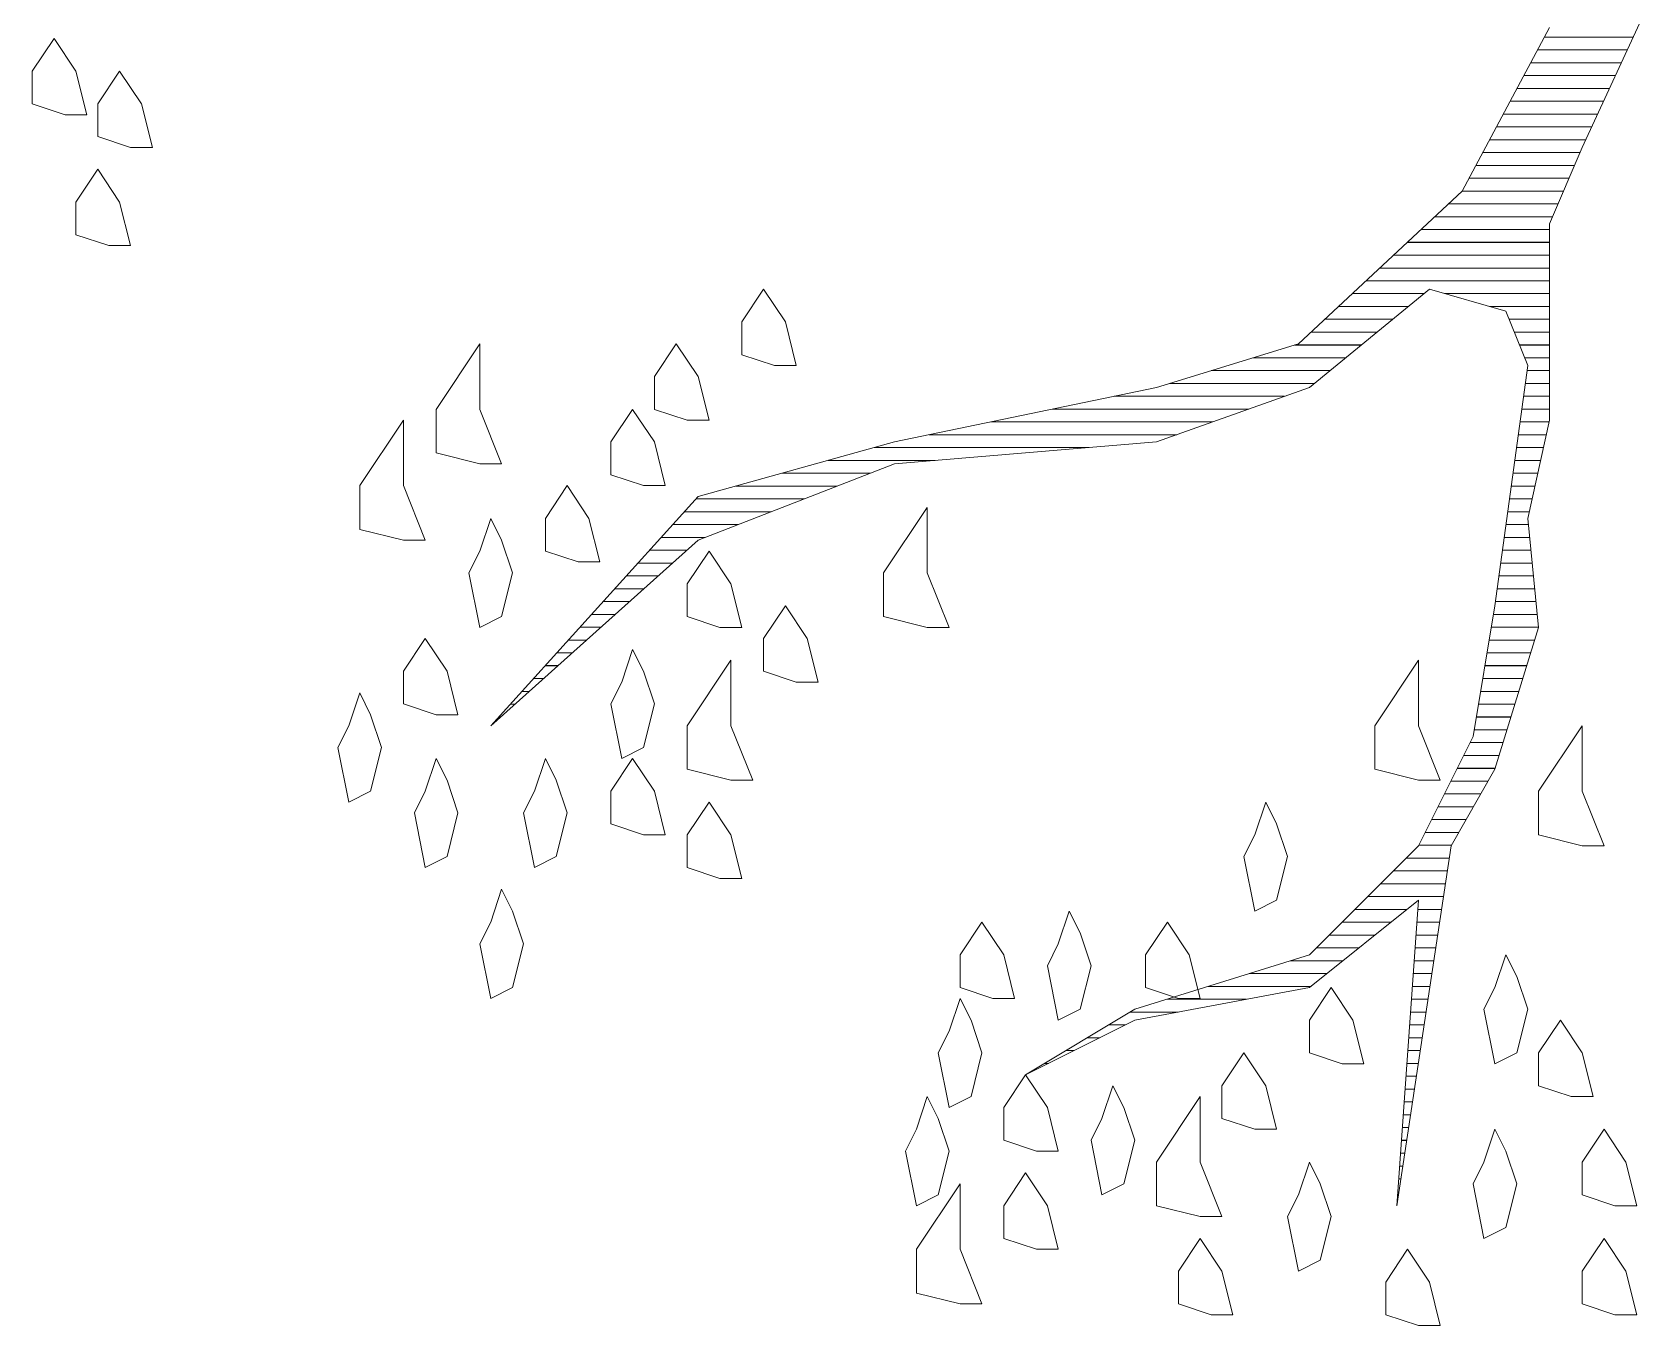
# Model space of a CAD drawing. Header units: centimetres. Extents: x 867 to 19881, y 2761 to 6151.
# Drawn here: x 2425.26 to 2439.01, y 4700.19 to 4711.21 of the extents above; entities that cross this region are included whole.
import ezdxf

# ---------------------------------------------------------------- set-up
doc = ezdxf.new("R2010")
doc.units = ezdxf.units.CM
doc.layers.add('PLAN TEFRİŞLER', color=7, linetype='Continuous', lineweight=0)

# ---------------------------------------------------------------- blocks, each defined once
blk = doc.blocks.new('*X64-flat-121')
at = {"color": 0}
for p, q in [((2862.72, 2632.04), (2873.98, 2632.04)), ((2861.85, 2630.41), (2873.23, 2630.41)), ((2860.12, 2627.16), (2871.73, 2627.16)), ((2860.99, 2628.78), (2872.48, 2628.78)), ((2859.25, 2625.53), (2870.98, 2625.53)), ((2858.38, 2623.9), (2870.23, 2623.9)), ((2856.65, 2620.65), (2868.73, 2620.65)), ((2857.52, 2622.27), (2869.48, 2622.27)), ((2855.78, 2619.02), (2867.98, 2619.02)), ((2854.91, 2617.39), (2867.25, 2617.39)), ((2854.05, 2615.77), (2866.55, 2615.77)), ((2852.31, 2612.51), (2865.16, 2612.51)), ((2853.18, 2614.14), (2865.85, 2614.14)), ((2850.57, 2610.89), (2864.46, 2610.89)), ((2848.83, 2609.26), (2863.76, 2609.26)), ((2847.08, 2607.63), (2863.37, 2607.63)), ((2843.6, 2604.38), (2863.37, 2604.38)), ((2845.34, 2606.01), (2863.37, 2606.01)), ((2841.86, 2602.75), (2863.37, 2602.75)), ((2840.11, 2601.13), (2863.37, 2601.13)), ((2838.37, 2599.5), (2847.48, 2599.5)), ((2850.11, 2599.5), (2863.37, 2599.5)), ((2834.88, 2596.25), (2843.5, 2596.25)), ((2836.63, 2597.87), (2845.49, 2597.87)), ((2855.81, 2597.87), (2863.37, 2597.87)), ((2858.26, 2596.25), (2863.37, 2596.25)), ((2833.14, 2594.62), (2841.51, 2594.62)), ((2858.91, 2594.62), (2863.37, 2594.62)), ((2831.08, 2592.99), (2839.52, 2592.99)), ((2859.56, 2592.99), (2863.37, 2592.99)), ((2825.79, 2591.37), (2837.53, 2591.37)), ((2860.21, 2591.37), (2863.37, 2591.37)), ((2815.22, 2588.11), (2833.56, 2588.11)), ((2820.5, 2589.74), (2835.55, 2589.74)), ((2860.3, 2588.11), (2863.37, 2588.11)), ((2860.52, 2589.74), (2863.37, 2589.74)), ((2808.19, 2586.49), (2829.8, 2586.49)), ((2860.08, 2586.49), (2863.37, 2586.49)), ((2800.38, 2584.86), (2825.25, 2584.86)), ((2859.86, 2584.86), (2863.37, 2584.86)), ((2792.57, 2583.23), (2820.69, 2583.23)), ((2859.63, 2583.23), (2863.32, 2583.23)), ((2777.81, 2579.98), (2805.03, 2579.98)), ((2784.77, 2581.61), (2816.14, 2581.61)), ((2859.19, 2579.98), (2862.6, 2579.98)), ((2859.41, 2581.61), (2862.96, 2581.61)), ((2771.96, 2578.35), (2785.51, 2578.35)), ((2858.97, 2578.35), (2862.24, 2578.35)), ((2766.1, 2576.73), (2777.29, 2576.73)), ((2858.75, 2576.73), (2861.88, 2576.73)), ((2760.24, 2575.1), (2773.11, 2575.1)), ((2858.52, 2575.1), (2861.52, 2575.1)), ((2753.73, 2571.85), (2764.74, 2571.85)), ((2755.2, 2573.47), (2768.93, 2573.47)), ((2858.08, 2571.85), (2860.79, 2571.85)), ((2858.3, 2573.47), (2861.16, 2573.47)), ((2752.26, 2570.22), (2760.56, 2570.22)), ((2857.86, 2570.22), (2860.69, 2570.22)), ((2750.78, 2568.59), (2756.38, 2568.59)), ((2857.64, 2568.59), (2860.85, 2568.59)), ((2749.31, 2566.97), (2754.05, 2566.97)), ((2857.42, 2566.97), (2861.01, 2566.97)), ((2746.37, 2563.71), (2750.41, 2563.71)), ((2747.84, 2565.34), (2752.23, 2565.34)), ((2856.97, 2563.71), (2861.34, 2563.71)), ((2857.19, 2565.34), (2861.17, 2565.34)), ((2744.9, 2562.09), (2748.59, 2562.09)), ((2856.75, 2562.09), (2861.5, 2562.09)), ((2743.43, 2560.46), (2746.78, 2560.46)), ((2856.53, 2560.46), (2861.66, 2560.46)), ((2740.48, 2557.21), (2743.14, 2557.21)), ((2741.95, 2558.83), (2744.96, 2558.83)), ((2856, 2557.21), (2861.99, 2557.21)), ((2856.27, 2558.83), (2861.83, 2558.83)), ((2739.01, 2555.58), (2741.32, 2555.58)), ((2855.73, 2555.58), (2861.5, 2555.58)), ((2737.54, 2553.95), (2739.5, 2553.95)), ((2855.46, 2553.95), (2861, 2553.95)), ((2736.07, 2552.33), (2737.69, 2552.33)), ((2855.19, 2552.33), (2860.5, 2552.33)), ((2733.12, 2549.07), (2734.05, 2549.07)), ((2734.6, 2550.7), (2735.87, 2550.7)), ((2854.65, 2549.07), (2859.5, 2549.07)), ((2854.92, 2550.7), (2860, 2550.7)), ((2731.65, 2547.45), (2732.23, 2547.45)), ((2854.38, 2547.45), (2859, 2547.45)), ((2730.18, 2545.82), (2730.41, 2545.82)), ((2854.1, 2545.82), (2858.5, 2545.82)), ((2853.83, 2544.19), (2858, 2544.19)), ((2852.49, 2540.94), (2857, 2540.94)), ((2853.3, 2542.57), (2857.5, 2542.57)), ((2851.68, 2539.31), (2856.5, 2539.31)), ((2850.86, 2537.69), (2855.6, 2537.69)), ((2850.05, 2536.06), (2854.67, 2536.06)), ((2848.42, 2532.81), (2852.81, 2532.81)), ((2849.24, 2534.43), (2853.74, 2534.43)), ((2847.61, 2531.18), (2851.88, 2531.18)), ((2846.8, 2529.55), (2850.95, 2529.55)), ((2845.19, 2527.93), (2850.68, 2527.93)), ((2841.94, 2524.67), (2850.19, 2524.67)), ((2843.57, 2526.3), (2850.44, 2526.3)), ((2840.31, 2523.04), (2849.95, 2523.04)), ((2838.69, 2521.42), (2845.31, 2521.42)), ((2846.69, 2521.42), (2849.7, 2521.42)), ((2837.06, 2519.79), (2843.28, 2519.79)), ((2846.57, 2519.79), (2849.45, 2519.79)), ((2833.81, 2516.54), (2839.21, 2516.54)), ((2835.43, 2518.16), (2841.24, 2518.16)), ((2846.34, 2516.54), (2848.96, 2516.54)), ((2846.46, 2518.16), (2849.21, 2518.16)), ((2830.5, 2514.91), (2837.18, 2514.91)), ((2846.23, 2514.91), (2848.71, 2514.91)), ((2825.3, 2513.28), (2835.14, 2513.28)), ((2846.11, 2513.28), (2848.47, 2513.28)), ((2820.09, 2511.66), (2833.11, 2511.66)), ((2845.99, 2511.66), (2848.22, 2511.66)), ((2810.22, 2508.4), (2816.31, 2508.4)), ((2814.89, 2510.03), (2824.98, 2510.03)), ((2845.76, 2508.4), (2847.73, 2508.4)), ((2845.88, 2510.03), (2847.97, 2510.03)), ((2807.51, 2506.78), (2809.62, 2506.78)), ((2845.64, 2506.78), (2847.48, 2506.78)), ((2804.8, 2505.15), (2806.36, 2505.15)), ((2845.53, 2505.15), (2847.23, 2505.15)), ((2799.38, 2501.9), (2799.86, 2501.9)), ((2802.09, 2503.52), (2803.11, 2503.52)), ((2845.3, 2501.9), (2846.74, 2501.9)), ((2845.41, 2503.52), (2846.99, 2503.52)), ((2845.18, 2500.27), (2846.49, 2500.27)), ((2845.06, 2498.64), (2846.25, 2498.64)), ((2844.95, 2497.02), (2846, 2497.02)), ((2844.72, 2493.76), (2845.51, 2493.76)), ((2844.83, 2495.39), (2845.76, 2495.39)), ((2844.6, 2492.14), (2845.26, 2492.14)), ((2844.48, 2490.51), (2845.02, 2490.51)), ((2844.37, 2488.88), (2844.77, 2488.88)), ((2844.13, 2485.63), (2844.28, 2485.63)), ((2844.25, 2487.26), (2844.52, 2487.26)), ((2844.02, 2484), (2844.03, 2484))]:
    blk.add_line(p, q, dxfattribs=at)
blk = doc.blocks.new('*X20')
at = {"color": 0}
for p, q in [((17.5981, 16.18), (17.6673, 16.18)), ((17.5928, 16.17), (17.6627, 16.17)), ((17.5821, 16.15), (17.6535, 16.15)), ((17.5874, 16.16), (17.6581, 16.16)), ((17.5768, 16.14), (17.6489, 16.14)), ((17.5714, 16.13), (17.6443, 16.13)), ((17.5608, 16.11), (17.635, 16.11)), ((17.5661, 16.12), (17.6396, 16.12)), ((17.5554, 16.1), (17.6304, 16.1)), ((17.5501, 16.09), (17.6259, 16.09)), ((17.5448, 16.08), (17.6216, 16.08)), ((17.5341, 16.06), (17.6131, 16.06)), ((17.5394, 16.07), (17.6174, 16.07)), ((17.5234, 16.05), (17.6088, 16.05)), ((17.5127, 16.04), (17.6045, 16.04)), ((17.502, 16.03), (17.6021, 16.03)), ((17.4806, 16.01), (17.6021, 16.01)), ((17.4913, 16.02), (17.6021, 16.02)), ((17.4698, 16), (17.6021, 16)), ((17.4591, 15.99), (17.6021, 15.99)), ((17.4484, 15.98), (17.5044, 15.98)), ((17.5206, 15.98), (17.6021, 15.98)), ((17.427, 15.96), (17.4799, 15.96)), ((17.4377, 15.97), (17.4922, 15.97)), ((17.5556, 15.97), (17.6021, 15.97)), ((17.5707, 15.96), (17.6021, 15.96)), ((17.4163, 15.95), (17.4677, 15.95)), ((17.5747, 15.95), (17.6021, 15.95)), ((17.4036, 15.94), (17.4555, 15.94)), ((17.5787, 15.94), (17.6021, 15.94)), ((17.3711, 15.93), (17.4433, 15.93)), ((17.5827, 15.93), (17.6021, 15.93)), ((17.3061, 15.91), (17.4188, 15.91)), ((17.3386, 15.92), (17.431, 15.92)), ((17.5832, 15.91), (17.6021, 15.91)), ((17.5846, 15.92), (17.6021, 15.92)), ((17.2629, 15.9), (17.3957, 15.9)), ((17.5819, 15.9), (17.6021, 15.9)), ((17.2149, 15.89), (17.3677, 15.89)), ((17.5805, 15.89), (17.6021, 15.89)), ((17.1669, 15.88), (17.3397, 15.88)), ((17.5791, 15.88), (17.6018, 15.88)), ((17.0761, 15.86), (17.2435, 15.86)), ((17.1189, 15.87), (17.3117, 15.87)), ((17.5764, 15.86), (17.5974, 15.86)), ((17.5778, 15.87), (17.5996, 15.87)), ((17.0401, 15.85), (17.1235, 15.85)), ((17.575, 15.85), (17.5951, 15.85)), ((17.0041, 15.84), (17.0729, 15.84)), ((17.5737, 15.84), (17.5929, 15.84)), ((16.9681, 15.83), (17.0472, 15.83)), ((17.5723, 15.83), (17.5907, 15.83)), ((16.9281, 15.81), (16.9958, 15.81)), ((16.9371, 15.82), (17.0215, 15.82)), ((17.5696, 15.81), (17.5863, 15.81)), ((17.5709, 15.82), (17.5885, 15.82)), ((16.919, 15.8), (16.9701, 15.8)), ((17.5682, 15.8), (17.5856, 15.8)), ((16.91, 15.79), (16.9444, 15.79)), ((17.5669, 15.79), (17.5866, 15.79)), ((16.9009, 15.78), (16.9301, 15.78)), ((17.5655, 15.78), (17.5876, 15.78)), ((16.8829, 15.76), (16.9077, 15.76)), ((16.8919, 15.77), (16.9189, 15.77)), ((17.5628, 15.76), (17.5896, 15.76)), ((17.5641, 15.77), (17.5886, 15.77)), ((16.8738, 15.75), (16.8965, 15.75)), ((17.5614, 15.75), (17.5906, 15.75)), ((16.8648, 15.74), (16.8853, 15.74)), ((17.56, 15.74), (17.5916, 15.74)), ((16.8467, 15.72), (16.863, 15.72)), ((16.8557, 15.73), (16.8742, 15.73)), ((17.5568, 15.72), (17.5936, 15.72)), ((17.5585, 15.73), (17.5926, 15.73)), ((16.8376, 15.71), (16.8518, 15.71)), ((17.5551, 15.71), (17.5906, 15.71)), ((16.8286, 15.7), (16.8406, 15.7)), ((17.5535, 15.7), (17.5875, 15.7)), ((16.8195, 15.69), (16.8295, 15.69)), ((17.5518, 15.69), (17.5844, 15.69)), ((16.8014, 15.67), (16.8071, 15.67)), ((16.8105, 15.68), (16.8183, 15.68)), ((17.5485, 15.67), (17.5783, 15.67)), ((17.5501, 15.68), (17.5814, 15.68)), ((16.7924, 15.66), (16.7959, 15.66)), ((17.5468, 15.66), (17.5752, 15.66)), ((16.7833, 15.65), (16.7848, 15.65)), ((17.5451, 15.65), (17.5721, 15.65)), ((17.5435, 15.64), (17.5691, 15.64)), ((17.5352, 15.62), (17.5629, 15.62)), ((17.5402, 15.63), (17.566, 15.63)), ((17.5302, 15.61), (17.5598, 15.61)), ((17.5252, 15.6), (17.5543, 15.6)), ((17.5202, 15.59), (17.5486, 15.59)), ((17.5102, 15.57), (17.5372, 15.57)), ((17.5152, 15.58), (17.5429, 15.58)), ((17.5052, 15.56), (17.5315, 15.56)), ((17.5002, 15.55), (17.5257, 15.55)), ((17.4903, 15.54), (17.5241, 15.54)), ((17.4703, 15.52), (17.5211, 15.52)), ((17.4803, 15.53), (17.5226, 15.53)), ((17.4603, 15.51), (17.5196, 15.51)), ((17.4503, 15.5), (17.4911, 15.5)), ((17.4996, 15.5), (17.5181, 15.5)), ((17.4403, 15.49), (17.4786, 15.49)), ((17.4988, 15.49), (17.5165, 15.49)), ((17.4203, 15.47), (17.4536, 15.47)), ((17.4303, 15.48), (17.4661, 15.48)), ((17.4974, 15.47), (17.5135, 15.47)), ((17.4981, 15.48), (17.515, 15.48)), ((17.4, 15.46), (17.4411, 15.46)), ((17.4967, 15.46), (17.512, 15.46)), ((17.368, 15.45), (17.4286, 15.45)), ((17.496, 15.45), (17.5105, 15.45)), ((17.336, 15.44), (17.4161, 15.44)), ((17.4953, 15.44), (17.509, 15.44)), ((17.2754, 15.42), (17.3128, 15.42)), ((17.304, 15.43), (17.3661, 15.43)), ((17.4938, 15.42), (17.5059, 15.42)), ((17.4946, 15.43), (17.5074, 15.43)), ((17.2587, 15.41), (17.2717, 15.41)), ((17.4931, 15.41), (17.5044, 15.41)), ((17.242, 15.4), (17.2517, 15.4)), ((17.4924, 15.4), (17.5029, 15.4)), ((17.2087, 15.38), (17.2117, 15.38)), ((17.2254, 15.39), (17.2317, 15.39)), ((17.491, 15.38), (17.4999, 15.38)), ((17.4917, 15.39), (17.5014, 15.39)), ((17.4903, 15.37), (17.4984, 15.37)), ((17.4896, 15.36), (17.4968, 15.36)), ((17.4888, 15.35), (17.4953, 15.35)), ((17.4874, 15.33), (17.4923, 15.33)), ((17.4881, 15.34), (17.4938, 15.34)), ((17.4867, 15.32), (17.4908, 15.32)), ((17.486, 15.31), (17.4893, 15.31)), ((17.4853, 15.3), (17.4877, 15.3)), ((17.4838, 15.28), (17.4847, 15.28)), ((17.4846, 15.29), (17.4862, 15.29)), ((17.4831, 15.27), (17.4832, 15.27))]:
    blk.add_line(p, q, dxfattribs=at)

msp = doc.modelspace()

# ---------------------------------------------------------------- linework, layer by layer
at = {"layer": 'PLAN TEFRİŞLER', "color": 252, "lineweight": 0, "true_color": 0x939598}
for p, q in [((2438.454, 4710.227, -88.629), (2439.012, 4711.435, -88.629)), ((2438.454, 4710.227), (2439.012, 4711.435)), ((2438.175, 4711.249, -88.629), (2437.432, 4709.855, -88.629)), ((2438.175, 4711.249), (2437.432, 4709.855)), ((2438.175, 4709.577, -88.629), (2438.454, 4710.227, -88.629)), ((2438.175, 4709.577), (2438.454, 4710.227)), ((2437.432, 4709.855, -88.629), (2436.039, 4708.555, -88.629)), ((2437.432, 4709.855), (2436.039, 4708.555)), ((2438.175, 4708.833, -88.629), (2438.175, 4709.577, -88.629)), ((2438.175, 4708.833), (2438.175, 4709.577)), ((2436.132, 4708.183, -88.629), (2437.154, 4709.019, -88.629)), ((2436.132, 4708.183), (2437.154, 4709.019)), ((2437.154, 4709.019, -88.629), (2437.804, 4708.833, -88.629)), ((2437.154, 4709.019), (2437.804, 4708.833)), ((2437.804, 4708.833, -88.629), (2437.99, 4708.369, -88.629)), ((2437.804, 4708.833), (2437.99, 4708.369)), ((2438.175, 4707.904, -88.629), (2438.175, 4708.833, -88.629)), ((2438.175, 4707.904), (2438.175, 4708.833)), ((2436.039, 4708.555, -88.629), (2434.831, 4708.183, -88.629)), ((2436.039, 4708.555), (2434.831, 4708.183)), ((2437.99, 4708.369, -88.629), (2437.711, 4706.325, -88.629)), ((2437.99, 4708.369), (2437.711, 4706.325)), ((2434.831, 4708.183, -88.629), (2432.601, 4707.719, -88.629)), ((2434.831, 4708.183), (2432.601, 4707.719)), ((2434.831, 4707.719, -88.629), (2436.132, 4708.183, -88.629)), ((2434.831, 4707.719), (2436.132, 4708.183)), ((2437.99, 4707.068, -88.629), (2438.175, 4707.904, -88.629)), ((2437.99, 4707.068), (2438.175, 4707.904)), ((2432.601, 4707.719, -88.629), (2430.929, 4707.254, -88.629)), ((2432.601, 4707.719), (2430.929, 4707.254)), ((2432.601, 4707.533, -88.629), (2434.831, 4707.719, -88.629)), ((2432.601, 4707.533), (2434.831, 4707.719)), ((2430.929, 4706.882, -88.629), (2432.601, 4707.533, -88.629)), ((2430.929, 4706.882), (2432.601, 4707.533)), ((2430.929, 4707.254, -88.629), (2429.164, 4705.303, -88.629)), ((2430.929, 4707.254), (2429.164, 4705.303)), ((2438.083, 4706.139, -88.629), (2437.99, 4707.068, -88.629)), ((2438.083, 4706.139), (2437.99, 4707.068)), ((2429.164, 4705.303, -88.629), (2430.929, 4706.882, -88.629)), ((2429.164, 4705.303), (2430.929, 4706.882)), ((2437.711, 4706.325, -88.629), (2437.525, 4705.21, -88.629)), ((2437.711, 4706.325), (2437.525, 4705.21)), ((2437.711, 4704.932, -88.629), (2438.083, 4706.139, -88.629)), ((2437.711, 4704.932), (2438.083, 4706.139)), ((2437.525, 4705.21, -88.629), (2437.061, 4704.281, -88.629)), ((2437.525, 4705.21), (2437.061, 4704.281)), ((2437.339, 4704.281, -88.629), (2437.711, 4704.932, -88.629)), ((2437.339, 4704.281), (2437.711, 4704.932)), ((2437.061, 4704.281, -88.629), (2436.132, 4703.352, -88.629)), ((2437.061, 4704.281), (2436.132, 4703.352)), ((2436.875, 4701.215, -88.629), (2437.339, 4704.281, -88.629)), ((2436.875, 4701.215), (2437.339, 4704.281)), ((2436.132, 4703.073, -88.629), (2437.061, 4703.817, -88.629)), ((2436.132, 4703.073), (2437.061, 4703.817)), ((2437.061, 4703.817, -88.629), (2436.875, 4701.215, -88.629)), ((2437.061, 4703.817), (2436.875, 4701.215)), ((2436.132, 4703.352, -88.629), (2434.645, 4702.888, -88.629)), ((2436.132, 4703.352), (2434.645, 4702.888)), ((2434.645, 4702.795, -88.629), (2436.132, 4703.073, -88.629)), ((2434.645, 4702.795), (2436.132, 4703.073)), ((2434.645, 4702.888, -88.629), (2433.716, 4702.33, -88.629)), ((2434.645, 4702.888), (2433.716, 4702.33)), ((2433.716, 4702.33, -88.629), (2434.645, 4702.795, -88.629)), ((2433.716, 4702.33), (2434.645, 4702.795))]:
    msp.add_line(p, q, dxfattribs=at)
at = {"layer": 'PLAN TEFRİŞLER', "color": 252, "lineweight": 0, "true_color": 0x939598, "elevation": -88.629}
for points in [[(2425.541, 4710.506), (2425.262, 4710.599), (2425.262, 4710.877), (2425.448, 4711.156), (2425.634, 4710.877), (2425.727, 4710.506)], [(2426.098, 4710.227), (2425.82, 4710.32), (2425.82, 4710.599), (2426.005, 4710.877), (2426.191, 4710.599), (2426.284, 4710.227)], [(2425.913, 4709.391), (2425.634, 4709.484), (2425.634, 4709.762), (2425.82, 4710.041), (2426.005, 4709.762), (2426.098, 4709.391)], [(2431.579, 4708.369), (2431.301, 4708.462), (2431.301, 4708.741), (2431.487, 4709.019), (2431.672, 4708.741), (2431.765, 4708.369)], [(2429.071, 4707.533), (2428.7, 4707.626), (2428.7, 4707.997), (2429.071, 4708.555), (2429.071, 4707.997), (2429.257, 4707.533)], [(2430.836, 4707.904), (2430.558, 4707.997), (2430.558, 4708.276), (2430.743, 4708.555), (2430.929, 4708.276), (2431.022, 4707.904)], [(2428.421, 4706.882), (2428.049, 4706.975), (2428.049, 4707.347), (2428.421, 4707.904), (2428.421, 4707.347), (2428.607, 4706.882)], [(2430.465, 4707.347), (2430.186, 4707.44), (2430.186, 4707.719), (2430.372, 4707.997), (2430.558, 4707.719), (2430.65, 4707.347)], [(2429.907, 4706.697), (2429.629, 4706.79), (2429.629, 4707.068), (2429.814, 4707.347), (2430, 4707.068), (2430.093, 4706.697)], [(2429.071, 4706.79), (2428.978, 4706.604), (2429.071, 4706.139), (2429.257, 4706.232), (2429.35, 4706.604), (2429.257, 4706.882), (2429.164, 4707.068)], [(2432.88, 4706.139), (2432.508, 4706.232), (2432.508, 4706.604), (2432.88, 4707.161), (2432.88, 4706.604), (2433.066, 4706.139)], [(2431.115, 4706.139), (2430.836, 4706.232), (2430.836, 4706.511), (2431.022, 4706.79), (2431.208, 4706.511), (2431.301, 4706.139)], [(2431.765, 4705.675), (2431.487, 4705.768), (2431.487, 4706.046), (2431.672, 4706.325), (2431.858, 4706.046), (2431.951, 4705.675)], [(2428.7, 4705.396), (2428.421, 4705.489), (2428.421, 4705.768), (2428.607, 4706.046), (2428.792, 4705.768), (2428.885, 4705.396)], [(2430.279, 4705.675), (2430.186, 4705.489), (2430.279, 4705.024), (2430.465, 4705.117), (2430.558, 4705.489), (2430.465, 4705.768), (2430.372, 4705.953)], [(2431.208, 4704.839), (2430.836, 4704.932), (2430.836, 4705.303), (2431.208, 4705.861), (2431.208, 4705.303), (2431.394, 4704.839)], [(2437.061, 4704.839), (2436.689, 4704.932), (2436.689, 4705.303), (2437.061, 4705.861), (2437.061, 4705.303), (2437.246, 4704.839)], [(2427.956, 4705.303), (2427.863, 4705.117), (2427.956, 4704.653), (2428.142, 4704.746), (2428.235, 4705.117), (2428.142, 4705.396), (2428.049, 4705.582)], [(2438.454, 4704.281), (2438.083, 4704.374), (2438.083, 4704.746), (2438.454, 4705.303), (2438.454, 4704.746), (2438.64, 4704.281)], [(2428.607, 4704.746), (2428.514, 4704.56), (2428.607, 4704.095), (2428.792, 4704.188), (2428.885, 4704.56), (2428.792, 4704.839), (2428.7, 4705.024)], [(2429.536, 4704.746), (2429.443, 4704.56), (2429.536, 4704.095), (2429.721, 4704.188), (2429.814, 4704.56), (2429.721, 4704.839), (2429.629, 4705.024)], [(2430.465, 4704.374), (2430.186, 4704.467), (2430.186, 4704.746), (2430.372, 4705.024), (2430.558, 4704.746), (2430.65, 4704.374)], [(2431.115, 4704.003), (2430.836, 4704.095), (2430.836, 4704.374), (2431.022, 4704.653), (2431.208, 4704.374), (2431.301, 4704.003)], [(2435.667, 4704.374), (2435.574, 4704.188), (2435.667, 4703.724), (2435.853, 4703.817), (2435.946, 4704.188), (2435.853, 4704.467), (2435.76, 4704.653)], [(2429.164, 4703.631), (2429.071, 4703.445), (2429.164, 4702.981), (2429.35, 4703.073), (2429.443, 4703.445), (2429.35, 4703.724), (2429.257, 4703.91)], [(2433.437, 4702.981), (2433.159, 4703.073), (2433.159, 4703.352), (2433.345, 4703.631), (2433.53, 4703.352), (2433.623, 4702.981)], [(2433.995, 4703.445), (2433.902, 4703.259), (2433.995, 4702.795), (2434.181, 4702.888), (2434.274, 4703.259), (2434.181, 4703.538), (2434.088, 4703.724)], [(2435.017, 4702.981), (2434.738, 4703.073), (2434.738, 4703.352), (2434.924, 4703.631), (2435.11, 4703.352), (2435.203, 4702.981)], [(2437.711, 4703.073), (2437.618, 4702.888), (2437.711, 4702.423), (2437.897, 4702.516), (2437.99, 4702.888), (2437.897, 4703.166), (2437.804, 4703.352)], [(2436.41, 4702.423), (2436.132, 4702.516), (2436.132, 4702.795), (2436.317, 4703.073), (2436.503, 4702.795), (2436.596, 4702.423)], [(2433.066, 4702.702), (2432.973, 4702.516), (2433.066, 4702.052), (2433.252, 4702.144), (2433.345, 4702.516), (2433.252, 4702.795), (2433.159, 4702.981)], [(2438.361, 4702.144), (2438.083, 4702.237), (2438.083, 4702.516), (2438.268, 4702.795), (2438.454, 4702.516), (2438.547, 4702.144)], [(2435.667, 4701.866), (2435.388, 4701.959), (2435.388, 4702.237), (2435.574, 4702.516), (2435.76, 4702.237), (2435.853, 4701.866)], [(2433.809, 4701.68), (2433.53, 4701.773), (2433.53, 4702.052), (2433.716, 4702.33), (2433.902, 4702.052), (2433.995, 4701.68)], [(2432.787, 4701.866), (2432.694, 4701.68), (2432.787, 4701.215), (2432.973, 4701.308), (2433.066, 4701.68), (2432.973, 4701.959), (2432.88, 4702.144)], [(2434.366, 4701.959), (2434.274, 4701.773), (2434.366, 4701.308), (2434.552, 4701.401), (2434.645, 4701.773), (2434.552, 4702.052), (2434.459, 4702.237)], [(2435.203, 4701.123), (2434.831, 4701.215), (2434.831, 4701.587), (2435.203, 4702.144), (2435.203, 4701.587), (2435.388, 4701.123)], [(2437.618, 4701.587), (2437.525, 4701.401), (2437.618, 4700.937), (2437.804, 4701.03), (2437.897, 4701.401), (2437.804, 4701.68), (2437.711, 4701.866)], [(2438.733, 4701.215), (2438.454, 4701.308), (2438.454, 4701.587), (2438.64, 4701.866), (2438.826, 4701.587), (2438.919, 4701.215)], [(2436.039, 4701.308), (2435.946, 4701.123), (2436.039, 4700.658), (2436.224, 4700.751), (2436.317, 4701.123), (2436.224, 4701.401), (2436.132, 4701.587)], [(2433.809, 4700.844), (2433.53, 4700.937), (2433.53, 4701.215), (2433.716, 4701.494), (2433.902, 4701.215), (2433.995, 4700.844)], [(2433.159, 4700.379), (2432.787, 4700.472), (2432.787, 4700.844), (2433.159, 4701.401), (2433.159, 4700.844), (2433.345, 4700.379)], [(2435.295, 4700.286), (2435.017, 4700.379), (2435.017, 4700.658), (2435.203, 4700.937), (2435.388, 4700.658), (2435.481, 4700.286)], [(2438.733, 4700.286), (2438.454, 4700.379), (2438.454, 4700.658), (2438.64, 4700.937), (2438.826, 4700.658), (2438.919, 4700.286)], [(2437.061, 4700.194), (2436.782, 4700.286), (2436.782, 4700.565), (2436.968, 4700.844), (2437.154, 4700.565), (2437.246, 4700.194)]]:
    msp.add_lwpolyline(points, close=True, dxfattribs=at)
at = {"layer": 'PLAN TEFRİŞLER', "color": 252, "lineweight": 0, "true_color": 0x939598}
for points in [[(2425.541, 4710.506), (2425.262, 4710.599), (2425.262, 4710.877), (2425.448, 4711.156), (2425.634, 4710.877), (2425.727, 4710.506)], [(2426.098, 4710.227), (2425.82, 4710.32), (2425.82, 4710.599), (2426.005, 4710.877), (2426.191, 4710.599), (2426.284, 4710.227)], [(2425.913, 4709.391), (2425.634, 4709.484), (2425.634, 4709.762), (2425.82, 4710.041), (2426.005, 4709.762), (2426.098, 4709.391)], [(2431.579, 4708.369), (2431.301, 4708.462), (2431.301, 4708.741), (2431.487, 4709.019), (2431.672, 4708.741), (2431.765, 4708.369)], [(2429.071, 4707.533), (2428.7, 4707.626), (2428.7, 4707.997), (2429.071, 4708.555), (2429.071, 4707.997), (2429.257, 4707.533)], [(2430.836, 4707.904), (2430.558, 4707.997), (2430.558, 4708.276), (2430.743, 4708.555), (2430.929, 4708.276), (2431.022, 4707.904)], [(2428.421, 4706.882), (2428.049, 4706.975), (2428.049, 4707.347), (2428.421, 4707.904), (2428.421, 4707.347), (2428.607, 4706.882)], [(2430.465, 4707.347), (2430.186, 4707.44), (2430.186, 4707.719), (2430.372, 4707.997), (2430.558, 4707.719), (2430.65, 4707.347)], [(2429.907, 4706.697), (2429.629, 4706.79), (2429.629, 4707.068), (2429.814, 4707.347), (2430, 4707.068), (2430.093, 4706.697)], [(2429.071, 4706.79), (2428.978, 4706.604), (2429.071, 4706.139), (2429.257, 4706.232), (2429.35, 4706.604), (2429.257, 4706.882), (2429.164, 4707.068)], [(2432.88, 4706.139), (2432.508, 4706.232), (2432.508, 4706.604), (2432.88, 4707.161), (2432.88, 4706.604), (2433.066, 4706.139)], [(2431.115, 4706.139), (2430.836, 4706.232), (2430.836, 4706.511), (2431.022, 4706.79), (2431.208, 4706.511), (2431.301, 4706.139)], [(2431.765, 4705.675), (2431.487, 4705.768), (2431.487, 4706.046), (2431.672, 4706.325), (2431.858, 4706.046), (2431.951, 4705.675)], [(2428.7, 4705.396), (2428.421, 4705.489), (2428.421, 4705.768), (2428.607, 4706.046), (2428.792, 4705.768), (2428.885, 4705.396)], [(2430.279, 4705.675), (2430.186, 4705.489), (2430.279, 4705.024), (2430.465, 4705.117), (2430.558, 4705.489), (2430.465, 4705.768), (2430.372, 4705.953)], [(2431.208, 4704.839), (2430.836, 4704.932), (2430.836, 4705.303), (2431.208, 4705.861), (2431.208, 4705.303), (2431.394, 4704.839)], [(2437.061, 4704.839), (2436.689, 4704.932), (2436.689, 4705.303), (2437.061, 4705.861), (2437.061, 4705.303), (2437.246, 4704.839)], [(2427.956, 4705.303), (2427.863, 4705.117), (2427.956, 4704.653), (2428.142, 4704.746), (2428.235, 4705.117), (2428.142, 4705.396), (2428.049, 4705.582)], [(2438.454, 4704.281), (2438.083, 4704.374), (2438.083, 4704.746), (2438.454, 4705.303), (2438.454, 4704.746), (2438.64, 4704.281)], [(2428.607, 4704.746), (2428.514, 4704.56), (2428.607, 4704.095), (2428.792, 4704.188), (2428.885, 4704.56), (2428.792, 4704.839), (2428.7, 4705.024)], [(2429.536, 4704.746), (2429.443, 4704.56), (2429.536, 4704.095), (2429.721, 4704.188), (2429.814, 4704.56), (2429.721, 4704.839), (2429.629, 4705.024)], [(2430.465, 4704.374), (2430.186, 4704.467), (2430.186, 4704.746), (2430.372, 4705.024), (2430.558, 4704.746), (2430.65, 4704.374)], [(2431.115, 4704.003), (2430.836, 4704.095), (2430.836, 4704.374), (2431.022, 4704.653), (2431.208, 4704.374), (2431.301, 4704.003)], [(2435.667, 4704.374), (2435.574, 4704.188), (2435.667, 4703.724), (2435.853, 4703.817), (2435.946, 4704.188), (2435.853, 4704.467), (2435.76, 4704.653)], [(2429.164, 4703.631), (2429.071, 4703.445), (2429.164, 4702.981), (2429.35, 4703.073), (2429.443, 4703.445), (2429.35, 4703.724), (2429.257, 4703.91)], [(2433.437, 4702.981), (2433.159, 4703.073), (2433.159, 4703.352), (2433.345, 4703.631), (2433.53, 4703.352), (2433.623, 4702.981)], [(2433.995, 4703.445), (2433.902, 4703.259), (2433.995, 4702.795), (2434.181, 4702.888), (2434.274, 4703.259), (2434.181, 4703.538), (2434.088, 4703.724)], [(2435.017, 4702.981), (2434.738, 4703.073), (2434.738, 4703.352), (2434.924, 4703.631), (2435.11, 4703.352), (2435.203, 4702.981)], [(2437.711, 4703.073), (2437.618, 4702.888), (2437.711, 4702.423), (2437.897, 4702.516), (2437.99, 4702.888), (2437.897, 4703.166), (2437.804, 4703.352)], [(2436.41, 4702.423), (2436.132, 4702.516), (2436.132, 4702.795), (2436.317, 4703.073), (2436.503, 4702.795), (2436.596, 4702.423)], [(2433.066, 4702.702), (2432.973, 4702.516), (2433.066, 4702.052), (2433.252, 4702.144), (2433.345, 4702.516), (2433.252, 4702.795), (2433.159, 4702.981)], [(2438.361, 4702.144), (2438.083, 4702.237), (2438.083, 4702.516), (2438.268, 4702.795), (2438.454, 4702.516), (2438.547, 4702.144)], [(2435.667, 4701.866), (2435.388, 4701.959), (2435.388, 4702.237), (2435.574, 4702.516), (2435.76, 4702.237), (2435.853, 4701.866)], [(2433.809, 4701.68), (2433.53, 4701.773), (2433.53, 4702.052), (2433.716, 4702.33), (2433.902, 4702.052), (2433.995, 4701.68)], [(2432.787, 4701.866), (2432.694, 4701.68), (2432.787, 4701.215), (2432.973, 4701.308), (2433.066, 4701.68), (2432.973, 4701.959), (2432.88, 4702.144)], [(2434.366, 4701.959), (2434.274, 4701.773), (2434.366, 4701.308), (2434.552, 4701.401), (2434.645, 4701.773), (2434.552, 4702.052), (2434.459, 4702.237)], [(2435.203, 4701.123), (2434.831, 4701.215), (2434.831, 4701.587), (2435.203, 4702.144), (2435.203, 4701.587), (2435.388, 4701.123)], [(2437.618, 4701.587), (2437.525, 4701.401), (2437.618, 4700.937), (2437.804, 4701.03), (2437.897, 4701.401), (2437.804, 4701.68), (2437.711, 4701.866)], [(2438.733, 4701.215), (2438.454, 4701.308), (2438.454, 4701.587), (2438.64, 4701.866), (2438.826, 4701.587), (2438.919, 4701.215)], [(2436.039, 4701.308), (2435.946, 4701.123), (2436.039, 4700.658), (2436.224, 4700.751), (2436.317, 4701.123), (2436.224, 4701.401), (2436.132, 4701.587)], [(2433.809, 4700.844), (2433.53, 4700.937), (2433.53, 4701.215), (2433.716, 4701.494), (2433.902, 4701.215), (2433.995, 4700.844)], [(2433.159, 4700.379), (2432.787, 4700.472), (2432.787, 4700.844), (2433.159, 4701.401), (2433.159, 4700.844), (2433.345, 4700.379)], [(2435.295, 4700.286), (2435.017, 4700.379), (2435.017, 4700.658), (2435.203, 4700.937), (2435.388, 4700.658), (2435.481, 4700.286)], [(2438.733, 4700.286), (2438.454, 4700.379), (2438.454, 4700.658), (2438.64, 4700.937), (2438.826, 4700.658), (2438.919, 4700.286)], [(2437.061, 4700.194), (2436.782, 4700.286), (2436.782, 4700.565), (2436.968, 4700.844), (2437.154, 4700.565), (2437.246, 4700.194)]]:
    msp.add_lwpolyline(points, close=True, dxfattribs=at)

# ---------------------------------------------------------------- block references
for name, xscale, yscale, zscale in [('*X64-flat-121', 0.06715598195803192, 0.06715598195803192, 0.06715598195803192), ('*X20', 10.9244076261125, 10.9244076261125, 10.9244076261125)]:
    msp.add_blockref(name, (2245.883, 4534.41), dxfattribs=dict(at, xscale=xscale, yscale=yscale, zscale=zscale))

doc.saveas('drawing.dxf')
